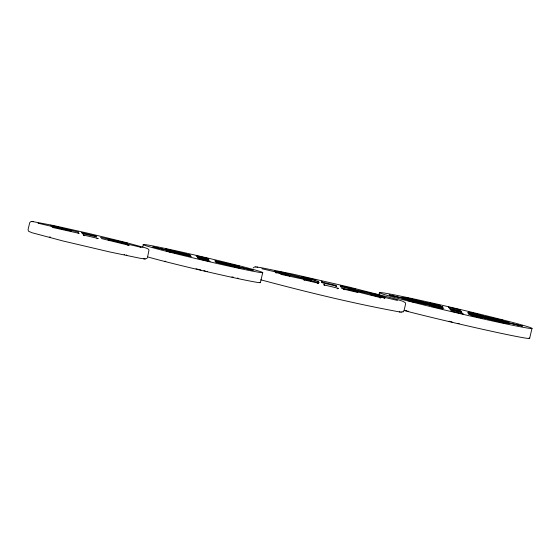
<?xml version="1.0" encoding="UTF-8"?>
<svg xmlns="http://www.w3.org/2000/svg" width="560" height="560" viewBox="0 0 560 560"><rect width="100%" height="100%" fill="white"/><g stroke="black" fill="none" stroke-linecap="round" stroke-linejoin="round"><path stroke-width="0.84" d="M142.723 247.142L143.304 244.643M147.483 257.523L149.016 249.991L147.805 248.738L145.152 247.772L123.529 241.878L88.249 233.31L53.557 225.526L33.04 221.627M260.407 282.534L262.745 272.559M378.854 295.19L379.442 292.691M404.026 310.66L405.587 304.01L405.37 302.722L402.507 301.14L394.611 298.725L349.552 287.189L292.859 274.099L260.036 267.456L254.814 266.882L253.183 267.946M529.662 338.317L532 328.342M207.557 271.432L207.137 271.376M147.07 258.3L145.152 258.965L140 258.244L109.718 251.944L62.811 240.926L31.934 232.715L28.539 231.245L28.042 229.614L29.764 222.544L30.891 221.592L33.474 221.676M400.904 312.088L403.263 311.724M403.431 311.605L403.081 311.885M337.078 288.806L338.52 288.323L324.037 284.935L324.527 285.236M96.957 238.714L98.245 238.511L83.391 235.018L84.168 235.431M127.89 245.581L129.178 245.378L101.325 238.532M78.148 233.576L79.177 233.359L52.199 227.388M140.168 247.562L141.26 247.352L108.024 239.547L109.27 240.716M287.777 274.694L288.183 274.512M314.965 280.28L315.371 280.098M317.338 283.486L318.633 283.283L303.765 279.811L304.5 280.161M335.888 286.489L336.301 286.3M379.946 297.969L381.038 297.766L341.306 287.798M382.991 296.968L383.838 296.716L369.439 293.3L370.125 293.643M384.006 298.277L385.098 298.067L370.734 294.721M70.553 231.014L71.232 230.993L38.052 223.209L38.465 223.363M95.662 236.18L96.222 236.131L81.746 232.722L82.649 233.394L81.907 232.421L82.376 233.177M126.707 243.306L127.582 243.278L100.401 237.307M289.184 275.835L289.87 275.814L275.387 272.433L276.15 273.07M310.527 280.28L311.213 280.259L261.856 268.73M335.643 285.446L336.203 285.397L321.727 281.988L322.623 282.667L321.958 281.75M354.816 289.31L355.551 289.296L341.082 285.929M357.231 292.509L357.91 292.488L343.434 289.1L344.197 289.744M378.182 294.903L378.868 294.882L340.263 286.545L340.746 286.839M49.882 237.251L50.33 237.181M317.604 281.449L318.493 281.421L278.565 271.446M318.542 282.66L319.158 282.625L280.735 274.33M96.761 236.964L82.523 233.625L83.293 234.269M288.631 274.442L274.386 271.11L275.156 271.747M315.819 280.028L301.693 276.724M336.742 286.23L322.623 282.933M397.509 300.433L348.005 288.82L348.789 289.233M78.134 232.113L78.512 232.155L50.414 225.253L51.247 225.911M31.941 221.515L32.375 221.564M255.71 266.889L256.144 266.938M257.32 267.071L257.747 267.113M143.619 258.811L144.046 258.853M144.711 258.923L145.152 258.965M260.792 279.825C306.719 292.054 352.975 303.394 399.735 311.955M399.308 311.913L401.345 312.13M406.385 310.618L405.678 310.534L406.532 310.814M237.321 278.103L238.091 278.243M434.168 305.599L435.771 305.858L389.137 294.959L443.779 308.238L408.016 300.559L433.881 305.802M457.954 323.379L459.137 323.631M203.924 270.704L205.254 270.998M231.924 276.899L233.443 277.256M199.472 269.661L200.928 270.011M450.905 321.706L452.137 322.021M407.491 311.073L408.716 311.381M124.159 254.534L124.712 254.681M197.113 269.059L198.17 269.332M164.976 261.163L165.802 261.387M449.953 321.454L449.099 321.174M126.364 255.129L126.854 255.297L126.441 255.143M196.021 268.723L196.385 268.849M341.145 285.95L341.796 286.552M322.238 282.093L321.454 281.155L321.993 282.345M84.448 235.774L83.972 235.116L84.154 235.522M324.814 285.579L323.946 284.389L324.205 285.236M341.957 288.407L342.139 288.813M370.405 293.986L370.594 294.392M349.069 289.576L349.251 289.982M260.015 282.289A61.362 1.603 13.2 0 1 218.484 274.323A61.362 1.603 13.2 0 1 147.903 256.977M529.102 337.981A78.372 2.051 13.2 0 1 489.636 330.848A78.372 2.051 13.2 0 1 403.991 310.527M240.842 268.282L215.887 262.108L240.842 268.282M209.916 261.443L199.458 259.084L197.883 258.09L208.166 260.414L209.916 261.443M239.274 266.196L214.97 260.89L239.274 266.196M223.055 263.249L253.106 270.305L223.055 263.249M475.748 315.168L522.305 326.081L475.748 315.168M468.545 312.165L480.053 314.888L468.545 312.165M183.078 253.939L152.978 246.883L183.078 253.939M197.365 257.236L208.845 259.959L197.365 257.236M401.947 297.367L413.427 300.09L401.947 297.367M406.007 297.675L442.848 307.02L406.007 297.675M402.941 298.69L414.421 301.413L402.941 298.69M429.135 302.946L440.615 305.669L429.135 302.946M448.525 307.118L449.393 308.357L460.887 311.024L459.767 309.743L448.525 307.118M450.065 309.155L461.538 311.878L450.065 309.155M467.824 312.802L503.419 320.481L467.824 312.802M463.078 313.915L451.675 311.297L450.576 310.009L461.664 312.557L463.078 313.915M468.748 314.027L505.596 323.358L468.748 314.027M470.988 315.364L482.468 318.087L470.988 315.364M498.176 320.943L509.656 323.666L498.176 320.943M165.375 248.892L190.155 255.101L165.375 248.892M191.086 256.319L166.761 250.971L191.086 256.319M208.194 259.105L197.225 256.606L196.112 255.745L207.193 258.286L208.194 259.105M50.267 237.293L49.441 237.209L50.267 237.293M384.286 296.758L383.453 296.674L384.286 296.758M497.357 319.648L508.641 322.357L497.357 319.648M431.767 306.173L431.41 306.131L442.988 308.882L431.767 306.173M341.481 286.076L340.725 285.789L341.481 286.076M169.757 252.175A61.362 1.603 13.2 0 0 262.633 272.678A61.362 1.603 13.2 0 0 176.694 250.95A61.362 1.603 13.2 0 0 169.757 252.175M412.86 302.218A78.372 2.051 13.2 0 0 531.825 328.51A78.372 2.051 13.2 0 0 422.485 300.832A78.372 2.051 13.2 0 0 412.86 302.218"/></g></svg>
